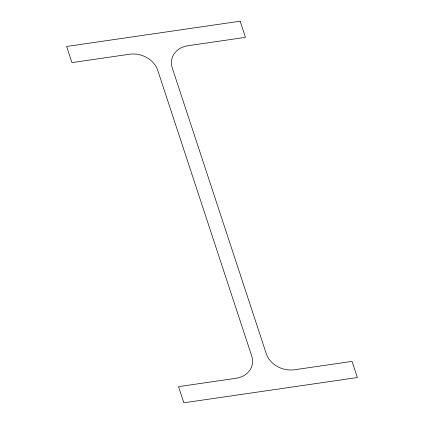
<?xml version="1.0" encoding="UTF-8"?>
<svg xmlns="http://www.w3.org/2000/svg" width="424" height="424" viewBox="0 0 424 424"><rect width="100%" height="100%" fill="white"/><g stroke="black" fill="none" stroke-linecap="round" stroke-linejoin="round"><path stroke-width="0.64" d="M240.132 21.2L66.642 46.46L71.953 62.614L129.405 54.251A23.198 18.979 17 0 1 157.675 70.156L251.702 355.969A23.198 18.979 17 0 1 236.004 378.282L178.552 386.646L183.868 402.8L357.358 377.54L352.047 361.386L294.595 369.749A23.198 18.979 17 0 1 266.325 353.844L172.298 68.031A23.198 18.979 17 0 1 187.996 45.718L245.448 37.354L240.132 21.2"/></g></svg>
